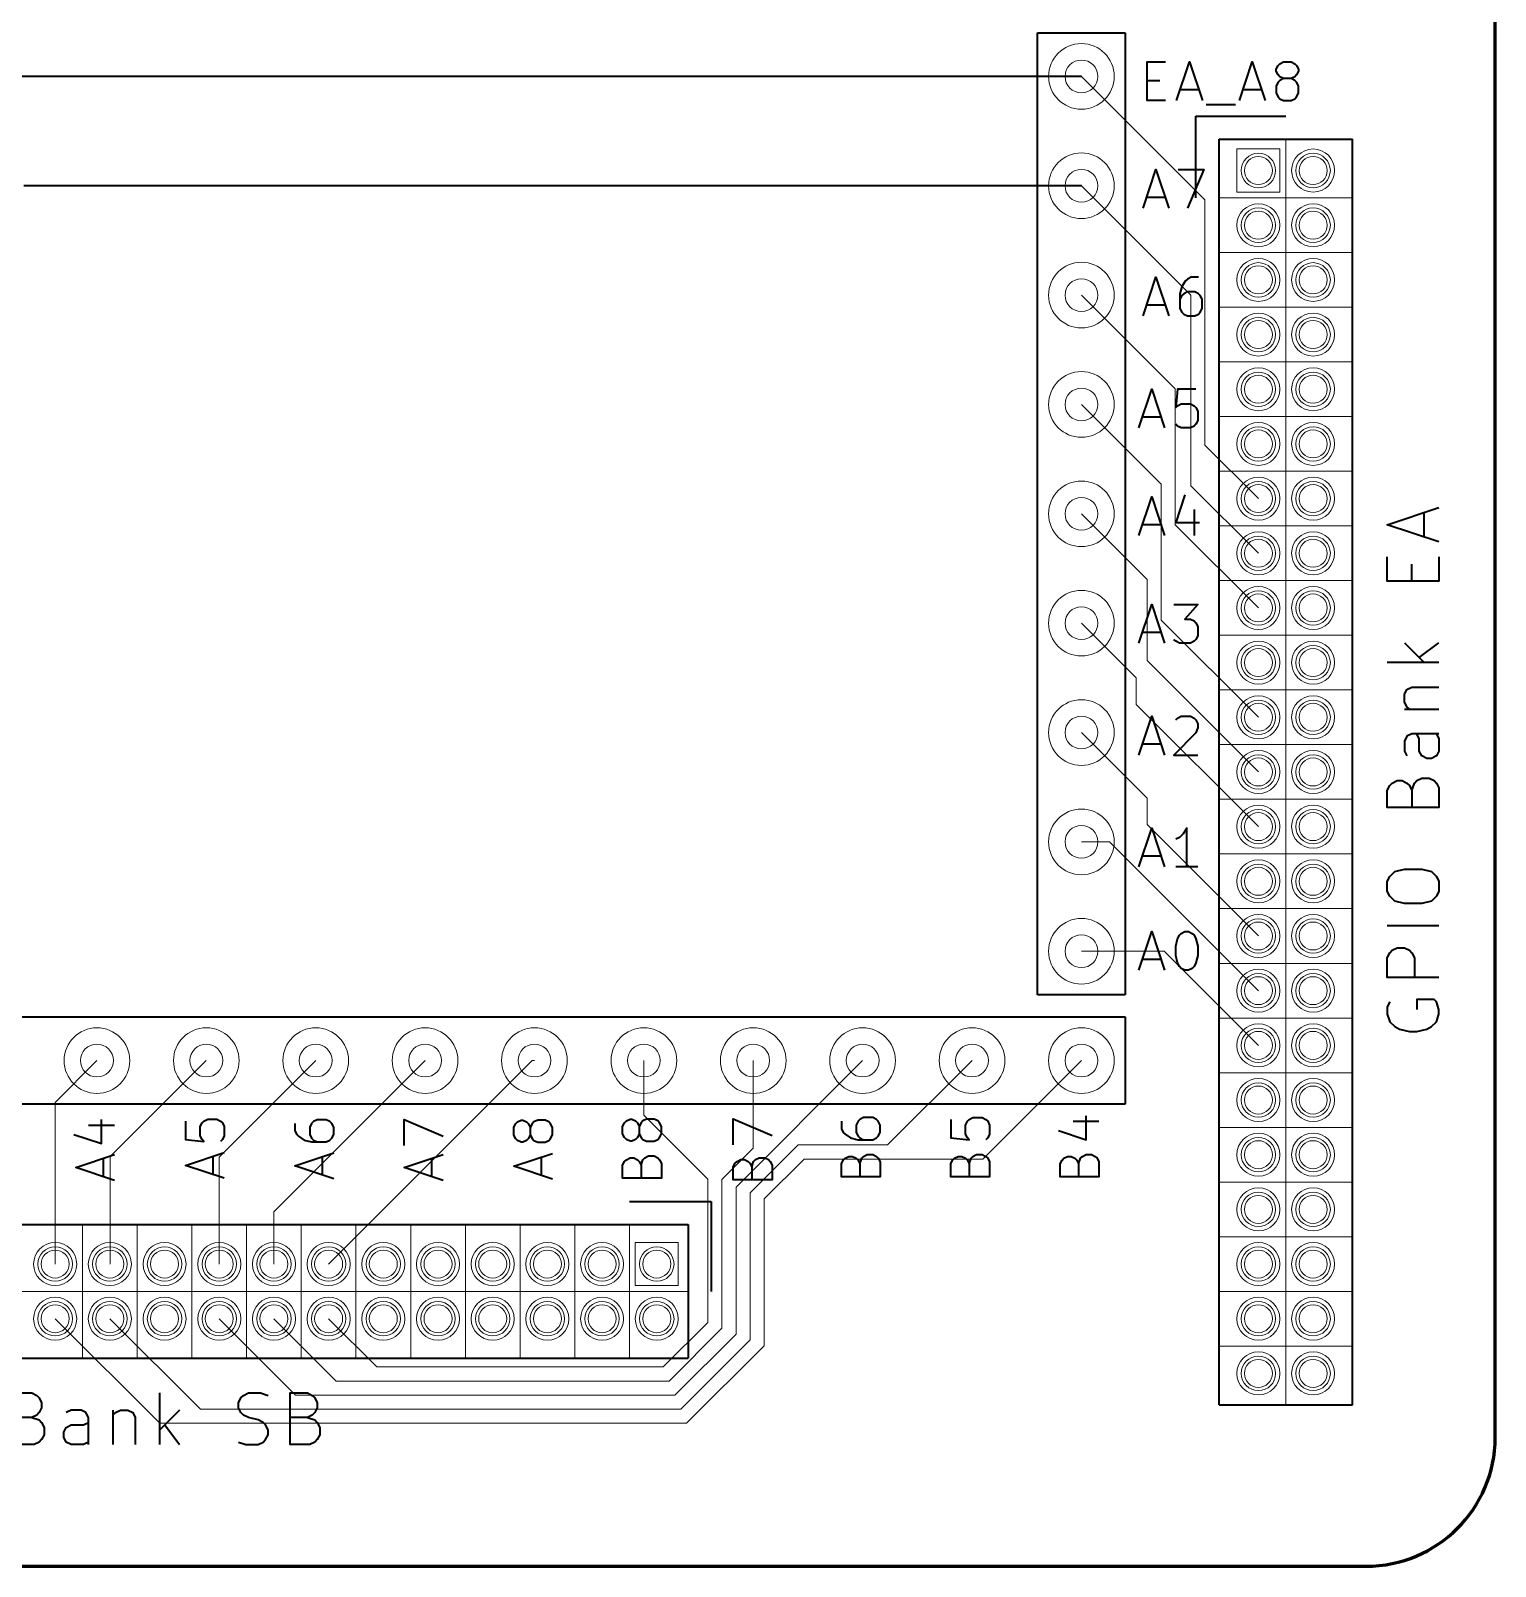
# Model space of a CAD drawing. Header units: millimetres. Extents: x 0 to 100, y -70 to 0.
# Drawn here: x 65.99 to 100, y -70 to -34.33 of the extents above; entities that cross this region are included whole.
import ezdxf

# ---------------------------------------------------------------- set-up
doc = ezdxf.new("R2010")
doc.units = ezdxf.units.MM
for name, color, linetype, lineweight, true_color in [('application board F.Cu', 8, 'Continuous', 18, 0x777779), ('application board F.Silkscreen', 18, 'Continuous', 40, 0x000000), ('application board pcb edge', 18, 'Continuous', 60, 0x000000), ('GPIO connector frame', 18, 'Continuous', 35, 0x000000), ('GPIO connector holes', 18, 'Continuous', 5, 0x000000)]:
    doc.layers.add(name, color=color, linetype=linetype, lineweight=lineweight, true_color=true_color)

msp = doc.modelspace()

# ---------------------------------------------------------------- linework, layer by layer
at = {"layer": 'application board F.Cu', "flags": 128}
for points in [[(90.39, -35.394), (93.257, -38.261)], [(95, -37.08), (95, -38.08), (94, -38.08), (94, -37.08), (95, -37.08)], [(90.39, -37.934), (92.93, -40.474)], [(93.257, -38.261), (93.257, -43.957)], [(90.39, -40.474), (92.568, -42.652)], [(92.93, -40.474), (92.93, -44.9)], [(92.568, -42.652), (92.568, -45.808)], [(90.39, -43.014), (92.241, -44.865)], [(93.257, -43.957), (94.5, -45.2)], [(92.241, -44.865), (92.241, -48.021)], [(92.93, -44.9), (94.5, -46.47)], [(90.39, -45.554), (91.914, -47.078)], [(92.568, -45.808), (94.5, -47.74)], [(91.914, -47.078), (91.914, -48.964)], [(91.66, -49.364), (90.39, -48.094)], [(92.241, -48.021), (94.5, -50.28)], [(91.914, -48.964), (94.5, -51.55)], [(91.66, -49.98), (91.66, -49.364)], [(94.5, -52.82), (91.66, -49.98)], [(90.39, -50.634), (91.914, -52.158)], [(91.914, -52.158), (91.914, -52.774)], [(91.914, -52.774), (94.5, -55.36)], [(91.044, -53.174), (90.39, -53.174)], [(94.5, -56.63), (91.044, -53.174)], [(92.314, -55.714), (90.39, -55.714)], [(94.5, -57.9), (92.314, -55.714)], [(66.56, -59.224), (67.53, -58.254)], [(67.84, -60.484), (70.07, -58.254)], [(70.37, -60.494), (72.61, -58.254)], [(71.64, -61.764), (75.15, -58.254)], [(72.91, -62.98), (77.636, -58.254)], [(77.636, -58.254), (77.69, -58.254)], [(80.23, -59.524), (80.23, -58.254)], [(85.31, -58.254), (82.37, -61.194)], [(82.77, -60.286), (82.77, -58.254)], [(85.891, -60.213), (87.85, -58.254)], [(90.39, -58.254), (88.104, -60.54)], [(66.56, -62.98), (66.56, -59.224)], [(81.716, -61.01), (80.23, -59.524)], [(82.697, -61.329448), (83.813448, -60.213)], [(83.813448, -60.213), (85.891, -60.213)], [(67.84, -62.97), (67.84, -60.484)], [(70.37, -62.98), (70.37, -60.494)], [(82.043, -61.013), (82.77, -60.286)], [(83.948896, -60.54), (83.024, -61.464896)], [(88.104, -60.54), (83.948896, -60.54)], [(81.716, -64.334), (81.716, -61.01)], [(82.043, -64.469448), (82.043, -61.013)], [(82.37, -61.194), (82.37, -64.604896)], [(82.697, -64.740344), (82.697, -61.329448)], [(83.024, -61.464896), (83.024, -64.875792)], [(71.64, -62.98), (71.64, -61.764)], [(81.03, -63.48), (80.03, -63.48), (80.03, -62.48), (81.03, -62.48), (81.03, -63.48)], [(67.83, -62.98), (67.84, -62.97)], [(68.988, -66.678), (66.56, -64.25)], [(67.83, -64.25), (69.931, -66.351)], [(72.144, -66.024), (70.37, -64.25)], [(71.64, -64.25), (73.087, -65.697)], [(72.91, -64.25), (74.03, -65.37)], [(80.68, -65.37), (81.716, -64.334)], [(80.815448, -65.697), (82.043, -64.469448)], [(82.37, -64.604896), (80.950896, -66.024)], [(81.086344, -66.351), (82.697, -64.740344)], [(83.024, -64.875792), (81.221792, -66.678)], [(74.03, -65.37), (80.68, -65.37)], [(73.087, -65.697), (80.815448, -65.697)], [(80.950896, -66.024), (72.144, -66.024)], [(81.221792, -66.678), (68.988, -66.678)], [(69.931, -66.351), (81.086344, -66.351)]]:
    msp.add_lwpolyline(points, dxfattribs=at)
at = {"layer": 'application board F.Cu'}
for centre, radius in [((90.39, -35.394), 0.762), ((90.39, -35.394), 0.381), ((95.77, -37.58), 0.5), ((90.39, -37.934), 0.762), ((94.5, -37.58), 0.325), ((95.77, -37.58), 0.325), ((90.39, -37.934), 0.381), ((94.5, -38.85), 0.5), ((95.77, -38.85), 0.5), ((94.5, -38.85), 0.325), ((95.77, -38.85), 0.325), ((90.39, -40.474), 0.762), ((94.5, -40.12), 0.5), ((94.5, -40.12), 0.325), ((95.77, -40.12), 0.5), ((95.77, -40.12), 0.325), ((90.39, -40.474), 0.381), ((94.5, -41.39), 0.5), ((95.77, -41.39), 0.5), ((94.5, -41.39), 0.325), ((95.77, -41.39), 0.325), ((90.39, -43.014), 0.762), ((94.5, -42.66), 0.5), ((94.5, -42.66), 0.325), ((95.77, -42.66), 0.5), ((95.77, -42.66), 0.325), ((90.39, -43.014), 0.381), ((94.5, -43.93), 0.5), ((95.77, -43.93), 0.5), ((94.5, -43.93), 0.325), ((95.77, -43.93), 0.325), ((90.39, -45.554), 0.762), ((94.5, -45.2), 0.5), ((94.5, -45.2), 0.325), ((95.77, -45.2), 0.5), ((95.77, -45.2), 0.325), ((90.39, -45.554), 0.381), ((94.5, -46.47), 0.5), ((95.77, -46.47), 0.5), ((94.5, -46.47), 0.325), ((95.77, -46.47), 0.325), ((90.39, -48.094), 0.762), ((94.5, -47.74), 0.5), ((94.5, -47.74), 0.325), ((95.77, -47.74), 0.5), ((95.77, -47.74), 0.325), ((90.39, -48.094), 0.381), ((94.5, -49.01), 0.5), ((94.5, -49.01), 0.325), ((95.77, -49.01), 0.5), ((95.77, -49.01), 0.325), ((90.39, -50.634), 0.762), ((94.5, -50.28), 0.5), ((95.77, -50.28), 0.5), ((90.39, -50.634), 0.381), ((94.5, -50.28), 0.325), ((95.77, -50.28), 0.325), ((94.5, -51.55), 0.5), ((94.5, -51.55), 0.325), ((95.77, -51.55), 0.5), ((95.77, -51.55), 0.325), ((90.39, -53.174), 0.762), ((94.5, -52.82), 0.5), ((95.77, -52.82), 0.5), ((94.5, -52.82), 0.325), ((95.77, -52.82), 0.325), ((90.39, -53.174), 0.381), ((94.5, -54.09), 0.5), ((94.5, -54.09), 0.325), ((95.77, -54.09), 0.5), ((95.77, -54.09), 0.325), ((94.5, -55.36), 0.5), ((95.77, -55.36), 0.5), ((90.39, -55.714), 0.762), ((94.5, -55.36), 0.325), ((95.77, -55.36), 0.325), ((90.39, -55.714), 0.381), ((94.5, -56.63), 0.5), ((94.5, -56.63), 0.325), ((95.77, -56.63), 0.5), ((95.77, -56.63), 0.325), ((94.5, -57.9), 0.5), ((95.77, -57.9), 0.5), ((67.53, -58.254), 0.762), ((70.07, -58.254), 0.762), ((72.61, -58.254), 0.762), ((75.15, -58.254), 0.762), ((77.69, -58.254), 0.762), ((80.23, -58.254), 0.762), ((82.77, -58.254), 0.762), ((85.31, -58.254), 0.762), ((87.85, -58.254), 0.762), ((90.39, -58.254), 0.762), ((94.5, -57.9), 0.325), ((95.77, -57.9), 0.325), ((67.53, -58.254), 0.381), ((70.07, -58.254), 0.381), ((72.61, -58.254), 0.381), ((75.15, -58.254), 0.381), ((77.69, -58.254), 0.381), ((80.23, -58.254), 0.381), ((82.77, -58.254), 0.381), ((85.31, -58.254), 0.381), ((87.85, -58.254), 0.381), ((90.39, -58.254), 0.381), ((94.5, -59.17), 0.5), ((94.5, -59.17), 0.325), ((95.77, -59.17), 0.5), ((95.77, -59.17), 0.325), ((94.5, -60.44), 0.5), ((94.5, -60.44), 0.325), ((95.77, -60.44), 0.5), ((95.77, -60.44), 0.325), ((94.5, -61.71), 0.5), ((95.77, -61.71), 0.5), ((94.5, -61.71), 0.325), ((95.77, -61.71), 0.325), ((66.56, -62.98), 0.5), ((66.56, -62.98), 0.325), ((67.83, -62.98), 0.5), ((67.83, -62.98), 0.325), ((69.1, -62.98), 0.5), ((69.1, -62.98), 0.325), ((70.37, -62.98), 0.5), ((70.37, -62.98), 0.325), ((71.64, -62.98), 0.5), ((71.64, -62.98), 0.325), ((72.91, -62.98), 0.5), ((72.91, -62.98), 0.325), ((74.18, -62.98), 0.5), ((74.18, -62.98), 0.325), ((75.45, -62.98), 0.5), ((75.45, -62.98), 0.325), ((76.72, -62.98), 0.5), ((76.72, -62.98), 0.325), ((77.99, -62.98), 0.5), ((77.99, -62.98), 0.325), ((79.26, -62.98), 0.5), ((79.26, -62.98), 0.325), ((80.53, -62.98), 0.325), ((94.5, -62.98), 0.5), ((94.5, -62.98), 0.325), ((95.77, -62.98), 0.5), ((95.77, -62.98), 0.325), ((66.56, -64.25), 0.5), ((67.83, -64.25), 0.5), ((69.1, -64.25), 0.5), ((70.37, -64.25), 0.5), ((71.64, -64.25), 0.5), ((72.91, -64.25), 0.5), ((74.18, -64.25), 0.5), ((75.45, -64.25), 0.5), ((76.72, -64.25), 0.5), ((77.99, -64.25), 0.5), ((79.26, -64.25), 0.5), ((80.53, -64.25), 0.5), ((94.5, -64.25), 0.5), ((95.77, -64.25), 0.5), ((66.56, -64.25), 0.325), ((67.83, -64.25), 0.325), ((69.1, -64.25), 0.325), ((70.37, -64.25), 0.325), ((71.64, -64.25), 0.325), ((72.91, -64.25), 0.325), ((74.18, -64.25), 0.325), ((75.45, -64.25), 0.325), ((76.72, -64.25), 0.325), ((77.99, -64.25), 0.325), ((79.26, -64.25), 0.325), ((80.53, -64.25), 0.325), ((94.5, -64.25), 0.325), ((95.77, -64.25), 0.325), ((94.5, -65.52), 0.5), ((94.5, -65.52), 0.325), ((95.77, -65.52), 0.5), ((95.77, -65.52), 0.325)]:
    msp.add_circle(centre, radius, dxfattribs=at)
at = {"layer": 'application board F.Silkscreen'}
for p, q in [((90.39, -35.394), (65.2, -35.394)), ((90.39, -37.934), (65.83, -37.934))]:
    msp.add_line(p, q, dxfattribs=at)
at = {"layer": 'application board F.Silkscreen', "flags": 128}
for points in [[(89.374, -34.378), (91.406, -34.378)], [(89.374, -56.73), (89.374, -34.378)], [(91.406, -34.378), (91.406, -56.73)], [(92.342857, -35.957142), (91.914285, -35.957142), (91.914285, -35.057142), (92.342857, -35.057142)], [(92.6, -35.957142), (92.9, -35.057142), (93.2, -35.957142)], [(94.057142, -35.957142), (94.357142, -35.057142), (94.657142, -35.957142)], [(95.085714, -35.442857), (95, -35.4), (94.957142, -35.357142), (94.914285, -35.271428), (94.914285, -35.228571), (94.957142, -35.142857), (95, -35.1), (95.085714, -35.057142), (95.257142, -35.057142), (95.342857, -35.1), (95.385714, -35.142857), (95.428571, -35.228571), (95.428571, -35.271428), (95.385714, -35.357142), (95.342857, -35.4), (95.257142, -35.442857), (95.085714, -35.442857), (95, -35.485714), (94.957142, -35.528571), (94.914285, -35.614285), (94.914285, -35.785714), (94.957142, -35.871428), (95, -35.914285), (95.085714, -35.957142), (95.257142, -35.957142), (95.342857, -35.914285), (95.385714, -35.871428), (95.428571, -35.785714), (95.428571, -35.614285), (95.385714, -35.528571), (95.342857, -35.485714), (95.257142, -35.442857)], [(91.914285, -35.485714), (92.214285, -35.485714)], [(92.685714, -35.7), (93.114285, -35.7)], [(94.142857, -35.7), (94.571428, -35.7)], [(93.285714, -36.042857), (93.971428, -36.042857)], [(91.821428, -38.457142), (92.121428, -37.557142), (92.421428, -38.457142)], [(92.635714, -37.557142), (93.235714, -37.557142), (92.85, -38.457142)], [(91.907142, -38.2), (92.335714, -38.2)], [(91.821428, -40.957142), (92.121428, -40.057142), (92.421428, -40.957142)], [(93.107142, -40.057142), (92.935714, -40.057142), (92.85, -40.1), (92.807142, -40.142857), (92.721428, -40.271428), (92.678571, -40.442857), (92.678571, -40.785714), (92.721428, -40.871428), (92.764285, -40.914285), (92.85, -40.957142), (93.021428, -40.957142), (93.107142, -40.914285), (93.15, -40.871428), (93.192857, -40.785714), (93.192857, -40.571428), (93.15, -40.485714), (93.107142, -40.442857), (93.021428, -40.4), (92.85, -40.4), (92.764285, -40.442857), (92.721428, -40.485714), (92.678571, -40.571428)], [(91.907142, -40.7), (92.335714, -40.7)], [(91.721428, -43.557142), (92.021428, -42.657142), (92.321428, -43.557142)], [(93.05, -42.657142), (92.621428, -42.657142), (92.578571, -43.085714), (92.621428, -43.042857), (92.707142, -43), (92.921428, -43), (93.007142, -43.042857), (93.05, -43.085714), (93.092857, -43.171428), (93.092857, -43.385714), (93.05, -43.471428), (93.007142, -43.514285), (92.921428, -43.557142), (92.707142, -43.557142), (92.621428, -43.514285), (92.578571, -43.471428)], [(91.807142, -43.3), (92.235714, -43.3)], [(91.721428, -46.057142), (92.021428, -45.157142), (92.321428, -46.057142)], [(92.792857, -45.114285), (92.578571, -45.757142), (93.135714, -45.757142)], [(93.007142, -45.457142), (93.007142, -46.057142)], [(91.807142, -45.8), (92.235714, -45.8)], [(91.721428, -48.557142), (92.021428, -47.657142), (92.321428, -48.557142)], [(92.535714, -47.657142), (93.092857, -47.657142), (92.792857, -48), (92.921428, -48), (93.007142, -48.042857), (93.05, -48.085714), (93.092857, -48.171428), (93.092857, -48.385714), (93.05, -48.471428), (93.007142, -48.514285), (92.921428, -48.557142), (92.664285, -48.557142), (92.578571, -48.514285), (92.535714, -48.471428)], [(91.807142, -48.3), (92.235714, -48.3)], [(91.721428, -51.157142), (92.021428, -50.257142), (92.321428, -51.157142)], [(92.578571, -50.342857), (92.621428, -50.3), (92.707142, -50.257142), (92.921428, -50.257142), (93.007142, -50.3), (93.05, -50.342857), (93.092857, -50.428571), (93.092857, -50.514285), (93.05, -50.642857), (92.535714, -51.157142), (93.092857, -51.157142)], [(91.807142, -50.9), (92.235714, -50.9)], [(91.721428, -53.757142), (92.021428, -52.857142), (92.321428, -53.757142)], [(92.835714, -53.757142), (92.835714, -52.857142), (92.75, -52.985714), (92.664285, -53.071428), (92.578571, -53.114285)], [(91.807142, -53.5), (92.235714, -53.5)], [(93.092857, -53.757142), (92.578571, -53.757142)], [(91.721428, -56.157142), (92.021428, -55.257142), (92.321428, -56.157142)], [(92.792857, -55.257142), (92.878571, -55.257142), (92.964285, -55.3), (93.007142, -55.342857), (93.05, -55.428571), (93.092857, -55.6), (93.092857, -55.814285), (93.05, -55.985714), (93.007142, -56.071428), (92.964285, -56.114285), (92.878571, -56.157142), (92.792857, -56.157142), (92.707142, -56.114285), (92.664285, -56.071428), (92.621428, -55.985714), (92.578571, -55.814285), (92.578571, -55.6), (92.621428, -55.428571), (92.664285, -55.342857), (92.707142, -55.3), (92.792857, -55.257142)], [(91.807142, -55.9), (92.235714, -55.9)], [(91.406, -56.73), (89.374, -56.73)], [(46.194, -57.238), (91.406, -57.238)], [(91.406, -57.238), (91.406, -59.27)], [(91.406, -59.27), (46.194, -59.27)], [(89.854285, -59.878857), (90.497142, -60.093142), (90.497142, -59.536)], [(66.994285, -59.967142), (67.637142, -60.181428), (67.637142, -59.624285)], [(67.337142, -59.752857), (67.937142, -59.752857)], [(69.587142, -59.66), (69.587142, -60.088571), (70.015714, -60.131428), (69.972857, -60.088571), (69.93, -60.002857), (69.93, -59.788571), (69.972857, -59.702857), (70.015714, -59.66), (70.101428, -59.617142), (70.315714, -59.617142), (70.401428, -59.66), (70.444285, -59.702857), (70.487142, -59.788571), (70.487142, -60.002857), (70.444285, -60.088571), (70.401428, -60.131428)], [(72.127142, -59.712857), (72.127142, -59.884285), (72.17, -59.97), (72.212857, -60.012857), (72.341428, -60.098571), (72.512857, -60.141428), (72.855714, -60.141428), (72.941428, -60.098571), (72.984285, -60.055714), (73.027142, -59.97), (73.027142, -59.798571), (72.984285, -59.712857), (72.941428, -59.67), (72.855714, -59.627142), (72.641428, -59.627142), (72.555714, -59.67), (72.512857, -59.712857), (72.47, -59.798571), (72.47, -59.97), (72.512857, -60.055714), (72.555714, -60.098571), (72.641428, -60.141428)], [(74.667142, -60.224285), (74.667142, -59.624285), (75.567142, -60.01)], [(77.592857, -59.98), (77.55, -60.065714), (77.507142, -60.108571), (77.421428, -60.151428), (77.378571, -60.151428), (77.292857, -60.108571), (77.25, -60.065714), (77.207142, -59.98), (77.207142, -59.808571), (77.25, -59.722857), (77.292857, -59.68), (77.378571, -59.637142), (77.421428, -59.637142), (77.507142, -59.68), (77.55, -59.722857), (77.592857, -59.808571), (77.592857, -59.98), (77.635714, -60.065714), (77.678571, -60.108571), (77.764285, -60.151428), (77.935714, -60.151428), (78.021428, -60.108571), (78.064285, -60.065714), (78.107142, -59.98), (78.107142, -59.808571), (78.064285, -59.722857), (78.021428, -59.68), (77.935714, -59.637142), (77.764285, -59.637142), (77.678571, -59.68), (77.635714, -59.722857), (77.592857, -59.808571)], [(80.122857, -59.955714), (80.08, -60.041428), (80.037142, -60.084285), (79.951428, -60.127142), (79.908571, -60.127142), (79.822857, -60.084285), (79.78, -60.041428), (79.737142, -59.955714), (79.737142, -59.784285), (79.78, -59.698571), (79.822857, -59.655714), (79.908571, -59.612857), (79.951428, -59.612857), (80.037142, -59.655714), (80.08, -59.698571), (80.122857, -59.784285), (80.122857, -59.955714), (80.165714, -60.041428), (80.208571, -60.084285), (80.294285, -60.127142), (80.465714, -60.127142), (80.551428, -60.084285), (80.594285, -60.041428), (80.637142, -59.955714), (80.637142, -59.784285), (80.594285, -59.698571), (80.551428, -59.655714), (80.465714, -59.612857), (80.294285, -59.612857), (80.208571, -59.655714), (80.165714, -59.698571), (80.122857, -59.784285)], [(82.307142, -60.21), (82.307142, -59.61), (83.207142, -59.995714)], [(84.817142, -59.664571), (84.817142, -59.836), (84.86, -59.921714), (84.902857, -59.964571), (85.031428, -60.050285), (85.202857, -60.093142), (85.545714, -60.093142), (85.631428, -60.050285), (85.674285, -60.007428), (85.717142, -59.921714), (85.717142, -59.750285), (85.674285, -59.664571), (85.631428, -59.621714), (85.545714, -59.578857), (85.331428, -59.578857), (85.245714, -59.621714), (85.202857, -59.664571), (85.16, -59.750285), (85.16, -59.921714), (85.202857, -60.007428), (85.245714, -60.050285), (85.331428, -60.093142)], [(87.357142, -59.621714), (87.357142, -60.050285), (87.785714, -60.093142), (87.742857, -60.050285), (87.7, -59.964571), (87.7, -59.750285), (87.742857, -59.664571), (87.785714, -59.621714), (87.871428, -59.578857), (88.085714, -59.578857), (88.171428, -59.621714), (88.214285, -59.664571), (88.257142, -59.750285), (88.257142, -59.964571), (88.214285, -60.050285), (88.171428, -60.093142)], [(90.197142, -59.664571), (90.797142, -59.664571)], [(67.937142, -61.038571), (67.037142, -60.738571), (67.937142, -60.438571)], [(67.68, -60.952857), (67.68, -60.524285)], [(70.487142, -60.988571), (69.587142, -60.688571), (70.487142, -60.388571)], [(70.23, -60.902857), (70.23, -60.474285)], [(73.027142, -60.998571), (72.127142, -60.698571), (73.027142, -60.398571)], [(72.77, -60.912857), (72.77, -60.484285)], [(75.567142, -61.038571), (74.667142, -60.738571), (75.567142, -60.438571)], [(75.31, -60.952857), (75.31, -60.524285)], [(78.107142, -61.008571), (77.207142, -60.708571), (78.107142, -60.408571)], [(77.85, -60.922857), (77.85, -60.494285)], [(80.165714, -60.684285), (80.208571, -60.555714), (80.251428, -60.512857), (80.337142, -60.47), (80.465714, -60.47), (80.551428, -60.512857), (80.594285, -60.555714), (80.637142, -60.641428), (80.637142, -60.984285), (79.737142, -60.984285), (79.737142, -60.684285), (79.78, -60.598571), (79.822857, -60.555714), (79.908571, -60.512857), (79.994285, -60.512857), (80.08, -60.555714), (80.122857, -60.598571), (80.165714, -60.684285), (80.165714, -60.984285)], [(82.735714, -60.724285), (82.778571, -60.595714), (82.821428, -60.552857), (82.907142, -60.51), (83.035714, -60.51), (83.121428, -60.552857), (83.164285, -60.595714), (83.207142, -60.681428), (83.207142, -61.024285), (82.307142, -61.024285), (82.307142, -60.724285), (82.35, -60.638571), (82.392857, -60.595714), (82.478571, -60.552857), (82.564285, -60.552857), (82.65, -60.595714), (82.692857, -60.638571), (82.735714, -60.724285), (82.735714, -61.024285)], [(85.245714, -60.650285), (85.288571, -60.521714), (85.331428, -60.478857), (85.417142, -60.436), (85.545714, -60.436), (85.631428, -60.478857), (85.674285, -60.521714), (85.717142, -60.607428), (85.717142, -60.950285), (84.817142, -60.950285), (84.817142, -60.650285), (84.86, -60.564571), (84.902857, -60.521714), (84.988571, -60.478857), (85.074285, -60.478857), (85.16, -60.521714), (85.202857, -60.564571), (85.245714, -60.650285), (85.245714, -60.950285)], [(87.785714, -60.650285), (87.828571, -60.521714), (87.871428, -60.478857), (87.957142, -60.436), (88.085714, -60.436), (88.171428, -60.478857), (88.214285, -60.521714), (88.257142, -60.607428), (88.257142, -60.950285), (87.357142, -60.950285), (87.357142, -60.650285), (87.4, -60.564571), (87.442857, -60.521714), (87.528571, -60.478857), (87.614285, -60.478857), (87.7, -60.521714), (87.742857, -60.564571), (87.785714, -60.650285), (87.785714, -60.950285)], [(90.325714, -60.650285), (90.368571, -60.521714), (90.411428, -60.478857), (90.497142, -60.436), (90.625714, -60.436), (90.711428, -60.478857), (90.754285, -60.521714), (90.797142, -60.607428), (90.797142, -60.950285), (89.897142, -60.950285), (89.897142, -60.650285), (89.94, -60.564571), (89.982857, -60.521714), (90.068571, -60.478857), (90.154285, -60.478857), (90.24, -60.521714), (90.282857, -60.564571), (90.325714, -60.650285), (90.325714, -60.950285)], [(66.017142, -66.544285), (66.188571, -66.601428), (66.245714, -66.658571), (66.302857, -66.772857), (66.302857, -66.944285), (66.245714, -67.058571), (66.188571, -67.115714), (66.074285, -67.172857), (65.617142, -67.172857), (65.617142, -65.972857), (66.017142, -65.972857), (66.131428, -66.03), (66.188571, -66.087142), (66.245714, -66.201428), (66.245714, -66.315714), (66.188571, -66.43), (66.131428, -66.487142), (66.017142, -66.544285), (65.617142, -66.544285)], [(68.988571, -67.172857), (68.988571, -65.972857)], [(70.817142, -67.115714), (70.988571, -67.172857), (71.274285, -67.172857), (71.388571, -67.115714), (71.445714, -67.058571), (71.502857, -66.944285), (71.502857, -66.83), (71.445714, -66.715714), (71.388571, -66.658571), (71.274285, -66.601428), (71.045714, -66.544285), (70.931428, -66.487142), (70.874285, -66.43), (70.817142, -66.315714), (70.817142, -66.201428), (70.874285, -66.087142), (70.931428, -66.03), (71.045714, -65.972857), (71.331428, -65.972857), (71.502857, -66.03)], [(72.417142, -66.544285), (72.588571, -66.601428), (72.645714, -66.658571), (72.702857, -66.772857), (72.702857, -66.944285), (72.645714, -67.058571), (72.588571, -67.115714), (72.474285, -67.172857), (72.017142, -67.172857), (72.017142, -65.972857), (72.417142, -65.972857), (72.531428, -66.03), (72.588571, -66.087142), (72.645714, -66.201428), (72.645714, -66.315714), (72.588571, -66.43), (72.531428, -66.487142), (72.417142, -66.544285), (72.017142, -66.544285)], [(67.331428, -67.115714), (67.217142, -67.172857), (66.931428, -67.172857), (66.817142, -67.115714), (66.76, -67.001428), (66.76, -66.887142), (66.817142, -66.772857), (66.931428, -66.715714), (67.217142, -66.715714), (67.331428, -66.658571)], [(67.331428, -67.172857), (67.331428, -66.544285), (67.274285, -66.43), (67.16, -66.372857), (66.931428, -66.372857), (66.817142, -66.43)], [(67.902857, -66.372857), (67.902857, -67.172857)], [(67.902857, -66.487142), (67.96, -66.43), (68.074285, -66.372857), (68.245714, -66.372857), (68.36, -66.43), (68.417142, -66.544285), (68.417142, -67.172857)], [(69.445714, -66.372857), (68.988571, -66.83)], [(69.102857, -66.715714), (69.445714, -67.172857)]]:
    msp.add_lwpolyline(points, dxfattribs=at)
at = {"layer": 'application board F.Silkscreen', "color": 18, "true_color": 0x000000, "flags": 128}
for points in [[(98.692857, -46.207142), (97.492857, -45.807142), (98.692857, -45.407142)], [(98.35, -46.092857), (98.35, -45.521428)], [(98.692857, -46.55), (98.692857, -47.121428), (97.492857, -47.121428), (97.492857, -46.55)], [(98.064285, -47.121428), (98.064285, -46.721428)], [(97.892857, -48.55), (98.35, -49.007142)], [(98.235714, -48.892857), (98.692857, -48.55)], [(98.692857, -49.007142), (97.492857, -49.007142)], [(98.007142, -50.092857), (97.95, -50.035714), (97.892857, -49.921428), (97.892857, -49.75), (97.95, -49.635714), (98.064285, -49.578571), (98.692857, -49.578571)], [(97.892857, -50.092857), (98.692857, -50.092857)], [(98.692857, -50.664285), (98.064285, -50.664285), (97.95, -50.721428), (97.892857, -50.835714), (97.892857, -51.064285), (97.95, -51.178571)], [(98.635714, -50.664285), (98.692857, -50.778571), (98.692857, -51.064285), (98.635714, -51.178571), (98.521428, -51.235714), (98.407142, -51.235714), (98.292857, -51.178571), (98.235714, -51.064285), (98.235714, -50.778571), (98.178571, -50.664285)], [(98.064285, -51.978571), (98.121428, -51.807142), (98.178571, -51.75), (98.292857, -51.692857), (98.464285, -51.692857), (98.578571, -51.75), (98.635714, -51.807142), (98.692857, -51.921428), (98.692857, -52.378571), (97.492857, -52.378571), (97.492857, -51.978571), (97.55, -51.864285), (97.607142, -51.807142), (97.721428, -51.75), (97.835714, -51.75), (97.95, -51.807142), (98.007142, -51.864285), (98.064285, -51.978571), (98.064285, -52.378571)], [(97.492857, -54.321428), (97.492857, -54.092857), (97.55, -53.978571), (97.664285, -53.864285), (97.892857, -53.807142), (98.292857, -53.807142), (98.521428, -53.864285), (98.635714, -53.978571), (98.692857, -54.092857), (98.692857, -54.321428), (98.635714, -54.435714), (98.521428, -54.55), (98.292857, -54.607142), (97.892857, -54.607142), (97.664285, -54.55), (97.55, -54.435714), (97.492857, -54.321428)], [(98.692857, -55.121428), (97.492857, -55.121428)], [(98.692857, -56.321428), (97.492857, -56.321428), (97.492857, -55.864285), (97.55, -55.75), (97.607142, -55.692857), (97.721428, -55.635714), (97.892857, -55.635714), (98.007142, -55.692857), (98.064285, -55.75), (98.121428, -55.864285), (98.121428, -56.321428)], [(97.55, -56.892857), (97.492857, -57.007142), (97.492857, -57.178571), (97.55, -57.35), (97.664285, -57.464285), (97.778571, -57.521428), (98.007142, -57.578571), (98.178571, -57.578571), (98.407142, -57.521428), (98.521428, -57.464285), (98.635714, -57.35), (98.692857, -57.178571), (98.692857, -57.064285), (98.635714, -56.892857), (98.578571, -56.835714), (98.178571, -56.835714), (98.178571, -57.064285)]]:
    msp.add_lwpolyline(points, dxfattribs=at)
at = {"layer": 'application board pcb edge', "color": 18, "true_color": 0x000000, "flags": 128}
for points in [[(100, -35.01), (100, -3)], [(100, -67.01), (100, -35.01)], [(50, -70), (97, -70)]]:
    msp.add_lwpolyline(points, dxfattribs=at)
msp.add_lwpolyline([(97, -70.000025, 0.412731638), (100, -67.01)], format="xyb", dxfattribs=at)
at = {"layer": 'GPIO connector frame'}
for p, q in [((93.05, -38.215), (93.05, -36.32)), ((93.05, -36.32), (95.135, -36.32)), ((93.585, -36.85), (95.135, -36.85)), ((93.585, -66.25), (93.585, -36.85)), ((95.135, -36.85), (96.685, -36.85)), ((96.685, -66.25), (96.685, -36.85)), ((79.895, -61.53), (81.79, -61.53)), ((81.79, -61.53), (81.79, -63.615)), ((51.86, -62.065), (81.26, -62.065)), ((81.26, -62.065), (81.26, -63.615)), ((81.26, -63.615), (81.26, -65.165)), ((51.86, -65.165), (81.26, -65.165)), ((93.585, -66.25), (95.135, -66.25)), ((95.135, -66.25), (96.685, -66.25))]:
    msp.add_line(p, q, dxfattribs=at)
at = {"layer": 'GPIO connector holes'}
for p, q in [((95.135, -66.25), (95.135, -36.85)), ((93.585, -38.215), (95.135, -38.215)), ((95.135, -38.215), (96.685, -38.215)), ((93.585, -39.485), (95.135, -39.485)), ((95.135, -39.485), (96.685, -39.485)), ((93.585, -40.755), (95.135, -40.755)), ((95.135, -40.755), (96.685, -40.755)), ((93.585, -42.025), (95.135, -42.025)), ((95.135, -42.025), (96.685, -42.025)), ((93.585, -43.295), (95.135, -43.295)), ((95.135, -43.295), (96.685, -43.295)), ((93.585, -44.565), (95.135, -44.565)), ((95.135, -44.565), (96.685, -44.565)), ((93.585, -45.835), (95.135, -45.835)), ((95.135, -45.835), (96.685, -45.835)), ((93.585, -47.105), (95.135, -47.105)), ((95.135, -47.105), (96.685, -47.105)), ((93.585, -48.375), (95.135, -48.375)), ((95.135, -48.375), (96.685, -48.375)), ((93.585, -49.645), (95.135, -49.645)), ((95.135, -49.645), (96.685, -49.645)), ((93.585, -50.915), (95.135, -50.915)), ((95.135, -50.915), (96.685, -50.915)), ((93.585, -52.185), (95.135, -52.185)), ((95.135, -52.185), (96.685, -52.185)), ((93.585, -53.455), (95.135, -53.455)), ((95.135, -53.455), (96.685, -53.455)), ((93.585, -54.725), (95.135, -54.725)), ((95.135, -54.725), (96.685, -54.725)), ((93.585, -55.995), (95.135, -55.995)), ((95.135, -55.995), (96.685, -55.995)), ((93.585, -57.265), (95.135, -57.265)), ((95.135, -57.265), (96.685, -57.265)), ((93.585, -58.535), (95.135, -58.535)), ((95.135, -58.535), (96.685, -58.535)), ((93.585, -59.805), (95.135, -59.805)), ((95.135, -59.805), (96.685, -59.805)), ((93.585, -61.075), (95.135, -61.075)), ((95.135, -61.075), (96.685, -61.075)), ((67.195, -62.065), (67.195, -63.615)), ((68.465, -62.065), (68.465, -63.615)), ((69.735, -62.065), (69.735, -63.615)), ((71.005, -62.065), (71.005, -63.615)), ((72.275, -62.065), (72.275, -63.615)), ((73.545, -62.065), (73.545, -63.615)), ((74.815, -62.065), (74.815, -63.615)), ((76.085, -62.065), (76.085, -63.615)), ((77.355, -62.065), (77.355, -63.615)), ((78.625, -62.065), (78.625, -63.615)), ((79.895, -62.065), (79.895, -63.615)), ((93.585, -62.345), (95.135, -62.345)), ((95.135, -62.345), (96.685, -62.345)), ((51.86, -63.615), (81.26, -63.615)), ((67.195, -63.615), (67.195, -65.165)), ((68.465, -63.615), (68.465, -65.165)), ((69.735, -63.615), (69.735, -65.165)), ((71.005, -63.615), (71.005, -65.165)), ((72.275, -63.615), (72.275, -65.165)), ((73.545, -63.615), (73.545, -65.165)), ((74.815, -63.615), (74.815, -65.165)), ((76.085, -63.615), (76.085, -65.165)), ((77.355, -63.615), (77.355, -65.165)), ((78.625, -63.615), (78.625, -65.165)), ((79.895, -63.615), (79.895, -65.165)), ((93.585, -63.615), (95.135, -63.615)), ((95.135, -63.615), (96.685, -63.615)), ((93.585, -64.885), (95.135, -64.885)), ((95.135, -64.885), (96.685, -64.885))]:
    msp.add_line(p, q, dxfattribs=at)
for centre in [(94.5, -37.58), (95.77, -37.58), (94.5, -38.85), (95.77, -38.85), (94.5, -40.12), (95.77, -40.12), (94.5, -41.39), (95.77, -41.39), (94.5, -42.66), (95.77, -42.66), (94.5, -43.93), (95.77, -43.93), (94.5, -45.2), (95.77, -45.2), (94.5, -46.47), (95.77, -46.47), (94.5, -47.74), (95.77, -47.74), (94.5, -49.01), (95.77, -49.01), (94.5, -50.28), (95.77, -50.28), (94.5, -51.55), (95.77, -51.55), (94.5, -52.82), (95.77, -52.82), (94.5, -54.09), (95.77, -54.09), (94.5, -55.36), (95.77, -55.36), (94.5, -56.63), (95.77, -56.63), (94.5, -57.9), (95.77, -57.9), (94.5, -59.17), (95.77, -59.17), (94.5, -60.44), (95.77, -60.44), (94.5, -61.71), (95.77, -61.71), (66.56, -62.98), (67.83, -62.98), (69.1, -62.98), (70.37, -62.98), (71.64, -62.98), (72.91, -62.98), (74.18, -62.98), (75.45, -62.98), (76.72, -62.98), (77.99, -62.98), (79.26, -62.98), (80.53, -62.98), (94.5, -62.98), (95.77, -62.98), (66.56, -64.25), (67.83, -64.25), (69.1, -64.25), (70.37, -64.25), (71.64, -64.25), (72.91, -64.25), (74.18, -64.25), (75.45, -64.25), (76.72, -64.25), (77.99, -64.25), (79.26, -64.25), (80.53, -64.25), (94.5, -64.25), (95.77, -64.25), (94.5, -65.52), (95.77, -65.52)]:
    msp.add_circle(centre, 0.4, dxfattribs=at)

doc.saveas('drawing.dxf')
